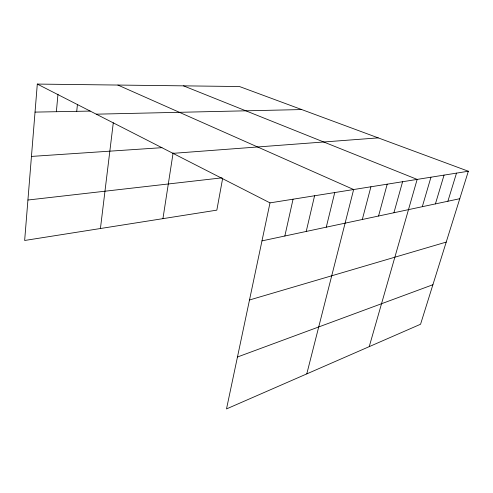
<?xml version="1.0" encoding="UTF-8"?>
<svg xmlns="http://www.w3.org/2000/svg" width="493" height="493" viewBox="0 0 493 493"><rect width="100%" height="100%" fill="white"/><g stroke="black" fill="none" stroke-linecap="round" stroke-linejoin="round"><path stroke-width="0.74" d="M468.35 171.237L269.998 202.876L226.503 408.925L420.56 324.24L468.35 171.237L239.481 86.528L37.302 84.075L24.65 240.479L216.834 210.141L222.633 178.491M56.368 111.714L57.977 94.218M76.729 111.332L77.432 104.454M100.43 228.518L113.291 122.763M162.936 218.652L173.123 152.855M284.843 236.011L293.052 199.197M306.227 231.451L314.583 195.764M326.274 227.174L334.741 192.547M306.782 373.891L353.647 189.534L117.882 85.055M362.306 219.49L370.915 186.779M378.556 216.026L387.202 184.179M393.925 212.748L402.59 181.726M369.232 346.641L417.152 179.403L183.501 85.85M422.298 206.696L430.956 177.203M435.411 203.905L444.051 175.107M447.89 201.243L456.506 173.123M237.466 357.006L432.903 284.726M249.501 299.99L446.22 242.088M261.974 240.886L459.766 198.71M27.922 200.022L222.01 177.837M172.988 153.348L378.223 137.88M31.447 156.423L161.963 147.672M96.258 114.173L301.71 109.563M35.034 112.108L90.188 111.079M37.302 84.075L269.998 202.876"/></g></svg>
